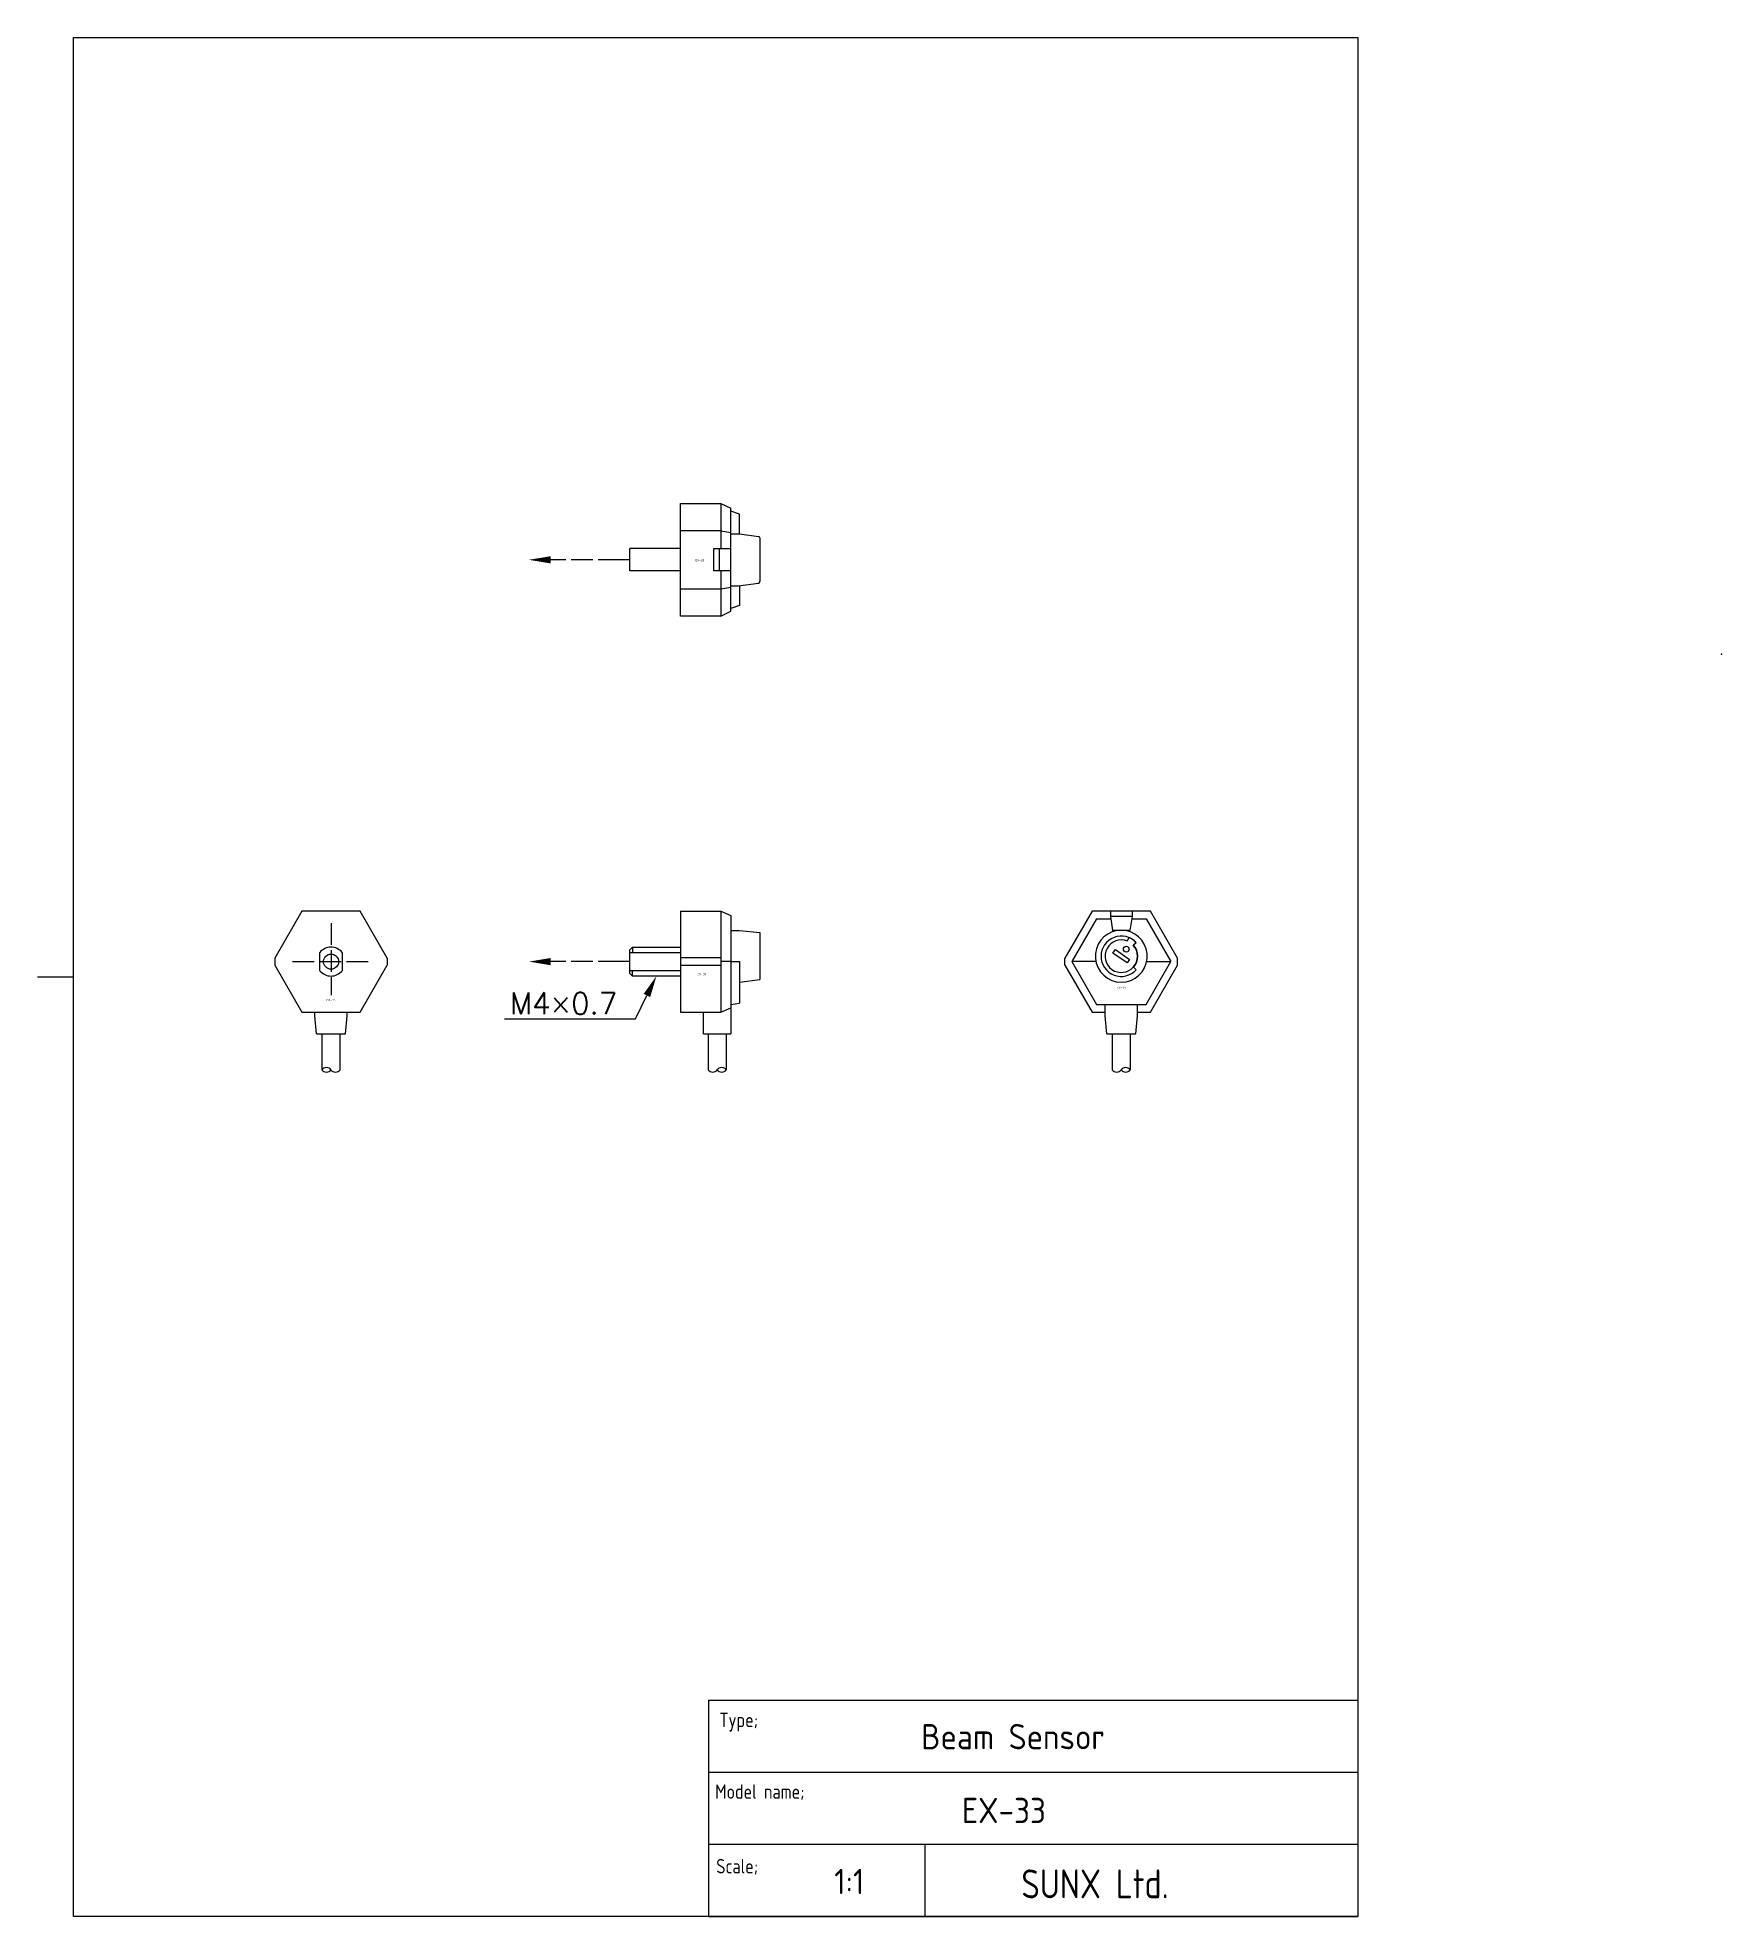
# Model space of a CAD drawing. Extents: x -233 to 0, y -175 to 85.
import ezdxf
from ezdxf.enums import TextEntityAlignment as Align

# ---------------------------------------------------------------- set-up
doc = ezdxf.new("R2010")
doc.units = 0
doc.linetypes.add('AM_ISO02W050X2', pattern=[3.75, 3, -0.75])
doc.layers.get('0').update_dxf_attribs({"linetype": 'CONTINUOUS'})
for name, color, linetype in [('1', 7, 'CONTINUOUS'), ('AM_0', 7, 'CONTINUOUS'), ('AM_5', 3, 'CONTINUOUS'), ('AM_BOR', 7, 'CONTINUOUS')]:
    doc.layers.add(name, color=color, linetype=linetype)
doc.styles.add('ACANSTS', font='romans.shx', dxfattribs={"height": 1, "bigfont": 'extfont.shx'})
doc.styles.get("Standard").update_dxf_attribs({"font": 'ISOCP.SHX', "bigfont": 'EXTFONT.SHX'})

# ---------------------------------------------------------------- blocks, each defined once
blk = doc.blocks.new('*U18')
at = {"layer": 'AM_5', "linetype": 'AM_ISO02W050X2'}
for p, q in [((-152.69, -42.65), (-162.29, -42.65)), ((-151.29, -42.65), (-152.69, -42.65))]:
    blk.add_line(p, q, dxfattribs=at)
blk.add_trace([(-162.29, -42.15), (-162.29, -43.15), (-165.29, -42.65)], dxfattribs=at)
blk = doc.blocks.new('*U19')
at = {"layer": 'AM_5', "linetype": 'AM_ISO02W050X2'}
for p, q in [((-152.7, 13.06), (-162.3, 13.06)), ((-151.29, 13.06), (-152.7, 13.06))]:
    blk.add_line(p, q, dxfattribs=at)
blk.add_trace([(-162.3, 13.56), (-162.3, 12.56), (-165.3, 13.06)], dxfattribs=at)

msp = doc.modelspace()

# ---------------------------------------------------------------- linework, layer by layer
for p, q in [((-138.69, 20.86), (-137.29, 20.2)), ((-138.69, 5.26), (-137.29, 5.92)), ((-138.69, -35.66), (-137.29, -36.24)), ((-86.71, -42.65), (-90.06, -42.65)), ((-138.69, -49.64), (-137.29, -49.07))]:
    msp.add_line(p, q)
at = {"color": 2}
for p, q in [((-138.69, 17.1), (-137.29, 16.87)), ((-138.94, 14.61), (-138.94, 11.51)), ((-138.69, 9.02), (-137.29, 9.25))]:
    msp.add_line(p, q, dxfattribs=at)
at = {"color": 2, "linetype": 'AM_ISO02W050X2'}
for p, q in [((-192.73, -37.31), (-192.73, -47.28)), ((-198.07, -42.65), (-187.56, -42.65))]:
    msp.add_line(p, q, dxfattribs=at)
msp.add_point((0, 0))
msp.add_point((0, 0))
at = {"layer": '1', "color": 7}
for p, q in [((-144.29, 5.26), (-144.29, 20.86)), ((-144.29, 20.86), (-138.69, 20.86)), ((-137.29, 12.46), (-137.29, 20.2)), ((-136.09, 19.41), (-137.29, 19.82)), ((-136.09, 16.66), (-136.09, 19.41)), ((-137.29, 16.66), (-136.09, 16.66)), ((-136.09, 16.66), (-133.47, 16.29)), ((-133.29, 16.09), (-133.29, 10.04)), ((-139.69, 11.51), (-139.69, 14.61)), ((-139.69, 14.61), (-137.29, 14.61)), ((-137.29, 11.51), (-139.69, 11.51)), ((-137.29, 5.92), (-137.29, 12.46)), ((-137.29, 9.46), (-136.29, 9.46)), ((-136.29, 9.46), (-133.47, 9.84)), ((-136.09, 9.46), (-136.09, 6.71)), ((-138.69, 5.26), (-144.29, 5.26)), ((-136.09, 6.71), (-137.29, 6.3)), ((-196.77, -35.65), (-200.53, -42.16)), ((-188.69, -35.65), (-196.77, -35.65)), ((-184.93, -42.16), (-188.69, -35.65)), ((-144.29, -35.65), (-144.29, -49.65)), ((-144.29, -35.65), (-138.69, -35.65)), ((-137.29, -36.24), (-137.29, -52.65)), ((-87.23, -35.65), (-90.99, -42.16)), ((-79.15, -35.65), (-87.23, -35.65)), ((-84.69, -35.65), (-84.69, -36.4)), ((-84.69, -36.4), (-84.39, -38.35)), ((-81.69, -36.4), (-81.99, -38.35)), ((-81.69, -35.65), (-81.69, -36.4)), ((-75.39, -42.16), (-79.15, -35.65)), ((-137.29, -38.35), (-136.09, -38.35)), ((-136.09, -38.35), (-133.29, -38.63)), ((-133.29, -38.63), (-133.29, -45.13)), ((-86.63, -36.7), (-90.06, -42.65)), ((-86.63, -36.7), (-84.64, -36.7)), ((-81.99, -38.35), (-84.39, -38.35)), ((-81.74, -36.7), (-79.76, -36.7)), ((-79.76, -36.7), (-76.32, -42.65)), ((-81.11, -40.03), (-81.48, -40.36)), ((-200.53, -42.16), (-200.53, -43.14)), ((-200.53, -43.14), (-196.77, -49.65)), ((-188.69, -49.65), (-184.93, -43.14)), ((-184.93, -42.16), (-184.93, -43.14)), ((-136.09, -42.65), (-136.09, -48.43)), ((-90.99, -43.14), (-90.99, -42.16)), ((-90.99, -43.14), (-87.23, -49.65)), ((-90.06, -42.65), (-86.63, -48.6)), ((-81.48, -43.44), (-81.11, -43.78)), ((-79.76, -48.6), (-76.32, -42.65)), ((-79.67, -42.65), (-76.32, -42.65)), ((-79.15, -49.65), (-75.39, -43.14)), ((-75.39, -43.14), (-75.39, -42.16)), ((-136.09, -45.5), (-133.29, -45.13)), ((-137.29, -48.6), (-136.09, -48.43)), ((-86.63, -48.6), (-79.76, -48.6)), ((-85.44, -50.15), (-85.44, -48.6)), ((-80.94, -50.15), (-80.94, -48.6)), ((-196.77, -49.65), (-188.69, -49.65)), ((-194.98, -50.15), (-194.98, -49.65)), ((-194.73, -52.65), (-194.98, -50.15)), ((-190.73, -52.65), (-190.48, -50.15)), ((-190.48, -50.15), (-190.48, -49.65)), ((-144.29, -49.65), (-138.69, -49.65)), ((-141.09, -52.65), (-141.09, -49.65)), ((-87.23, -49.65), (-85.44, -49.65)), ((-85.19, -52.65), (-85.44, -50.15)), ((-81.19, -52.65), (-80.94, -50.15)), ((-80.94, -49.65), (-79.15, -49.65)), ((-194.73, -52.65), (-190.73, -52.65)), ((-193.98, -57.65), (-193.98, -52.65)), ((-191.48, -57.65), (-191.48, -52.65)), ((-141.09, -52.65), (-137.29, -52.65)), ((-140.44, -52.65), (-140.44, -57.65)), ((-137.94, -52.65), (-137.94, -57.65)), ((-85.19, -52.65), (-81.19, -52.65)), ((-84.44, -52.65), (-84.44, -57.65)), ((-81.94, -52.65), (-81.94, -57.65))]:
    msp.add_line(p, q, dxfattribs=at)
at = {"layer": '1', "color": 2}
for p, q in [((-138.69, 20.86), (-138.69, 14.61)), ((-138.69, 17.1), (-144.29, 17.1)), ((-138.69, 11.51), (-138.69, 5.26)), ((-144.29, 9.02), (-138.69, 9.02)), ((-138.69, -35.65), (-138.69, -49.65)), ((-81.69, -36.4), (-84.69, -36.4)), ((-84.35, -41.46), (-84, -40.97)), ((-82.38, -42.84), (-84.35, -41.46)), ((-84, -40.97), (-82.04, -42.34)), ((-82.14, -39.31), (-82.35, -39.82)), ((-81.11, -40.03), (-81.52, -40.4)), ((-138.69, -42.11), (-144.29, -42.11)), ((-138.69, -43.2), (-144.29, -43.2)), ((-137.29, -42.65), (-138.69, -42.65)), ((-82.04, -42.34), (-82.38, -42.84))]:
    msp.add_line(p, q, dxfattribs=at)
msp.add_circle((-82.5, -40.92), 0.4, dxfattribs=at)
at = {"layer": '1', "color": 7}
for centre, radius, start, end in [((-133.49, 16.09), 0.2, 0, 81.8699), ((-133.49, 10.04), 0.2, 277.5946, 0), ((-83.19, -41.9), 3.6, 99.5604, 80.4396), ((-83.19, -41.9), 2.8, 42, 318), ((-83.19, -41.9), 2.3, 318, 42)]:
    msp.add_arc(centre, radius, start, end, dxfattribs=at)
at = {"layer": '1', "color": 2}
for centre, radius, start, end in [((-83.19, -41.9), 2.25, 68, 42), ((-83.19, -41.9), 2.8, 55, 68), ((-83.19, -41.9), 2.8, 42, 55), ((-193.36, -58.12), 0.781, 36.8699, 143.1301), ((-193.36, -57.18), 0.781, 216.8699, 323.1301), ((-192.11, -57.18), 0.781, 216.8699, 323.1301), ((-139.82, -57.18), 0.781, 216.8699, 323.1301), ((-138.57, -58.12), 0.781, 36.8699, 143.1301), ((-138.57, -57.18), 0.781, 216.8699, 323.1301), ((-83.82, -57.18), 0.781, 216.8699, 323.1301), ((-82.57, -58.12), 0.781, 36.8699, 143.1301), ((-82.57, -57.18), 0.781, 216.8699, 323.1301)]:
    msp.add_arc(centre, radius, start, end, dxfattribs=at)
at = {"layer": 'AM_0', "color": 7}
for p, q in [((-144.29, 14.61), (-151.29, 14.61)), ((-151.29, 11.51), (-151.29, 14.61)), ((-144.29, 11.51), (-151.29, 11.51)), ((-194.28, -43.92), (-194.28, -41.39)), ((-191.18, -41.39), (-191.18, -43.92)), ((-151.29, -41), (-150.94, -40.65)), ((-151.29, -44.3), (-151.29, -41)), ((-150.94, -40.65), (-144.29, -40.65)), ((-151.29, -44.3), (-150.94, -44.65)), ((-144.29, -44.65), (-150.94, -44.65))]:
    msp.add_line(p, q, dxfattribs=at)
at = {"layer": 'AM_0', "color": 2}
for p, q in [((-151.29, -41.39), (-144.29, -41.39)), ((-150.94, -40.65), (-150.94, -41.39)), ((-144.29, -43.92), (-151.29, -43.92)), ((-150.94, -44.65), (-150.94, -43.92))]:
    msp.add_line(p, q, dxfattribs=at)
at = {"layer": 'AM_0', "color": 7}
msp.add_circle((-192.73, -42.65), 1.05, dxfattribs=at)
for start, end in [(39.195, 140.805), (219.195, 320.805)]:
    msp.add_arc((-192.73, -42.65), 2, start, end, dxfattribs=at)
at = {"layer": 'AM_5'}
for p, q in [((-150.54, -50.59), (-148.94, -47.34)), ((-168.68, -50.59), (-162.09, -50.59)), ((-162.09, -50.59), (-150.54, -50.59))]:
    msp.add_line(p, q, dxfattribs=at)
msp.add_trace([(-148.49, -47.56), (-149.39, -47.12), (-147.62, -44.65)], dxfattribs=at)
at = {"layer": 'AM_BOR', "color": 7}
for p, q in [((-228.41, 85.47), (-50.41, 85.47)), ((-228.41, -175.03), (-228.41, 85.47)), ((-50.41, 85.47), (-50.41, -175.03)), ((-140.41, -145.03), (-50.41, -145.03)), ((-140.41, -145.03), (-140.41, -175.03)), ((-140.41, -155.03), (-50.41, -155.03)), ((-140.41, -165.03), (-50.41, -165.03)), ((-110.41, -165.03), (-110.41, -175.03)), ((-50.41, -175.03), (-228.41, -175.03))]:
    msp.add_line(p, q, dxfattribs=at)
at = {"layer": 'AM_BOR'}
for p, q in [((-137.29, -42.65), (-136.09, -42.65)), ((-233.41, -44.78), (-228.41, -44.78)), ((-50.41, -145.03), (-50.41, -175.03)), ((-140.41, -175.03), (-50.41, -175.03))]:
    msp.add_line(p, q, dxfattribs=at)

# ---------------------------------------------------------------- block references
at = {"layer": 'AM_5'}
for name in ['*U19', '*U18']:
    msp.add_blockref(name, (0, 0), dxfattribs=at)

# ---------------------------------------------------------------- texts
at = {"color": 2, "style": 'ACANSTS'}
msp.add_text('M4×0.7', height=3, dxfattribs=at).set_placement((-167.95, -49.95))
at = {"layer": 'AM_0'}
for p in [(-142.22, 12.85), (-141.96, -44.53), (-83.83, -46.41), (-193.36, -48.12)]:
    msp.add_text('EX-33', height=0.3, dxfattribs=at).set_placement(p)
at = {"layer": 'AM_BOR', "color": 2, "width": 0.9}
for s, height, p in [('Type;', 2, (-138.9, -147.79)), ('Model name;', 2, (-139.48, -157.72)), ('Scale;', 2, (-139.33, -168.07)), ('SUNX Ltd.', 4, (-97.04, -170.52))]:
    msp.add_text(s, height=height, dxfattribs=at).set_placement(p, align=Align.MIDDLE_LEFT)
at = {"layer": 'AM_BOR'}
for s, p in [('Beam Sensor', (-110.93, -151.86)), ('EX-33', (-105.29, -162.09))]:
    msp.add_text(s, height=3.5, dxfattribs=at).set_placement(p)
at = {"layer": 'AM_BOR', "color": 2}
msp.add_attdef('1:1', text='1.0', height=3.5, dxfattribs=at).set_placement((-120.89, -170.19), align=Align.MIDDLE)

doc.saveas('drawing.dxf')
